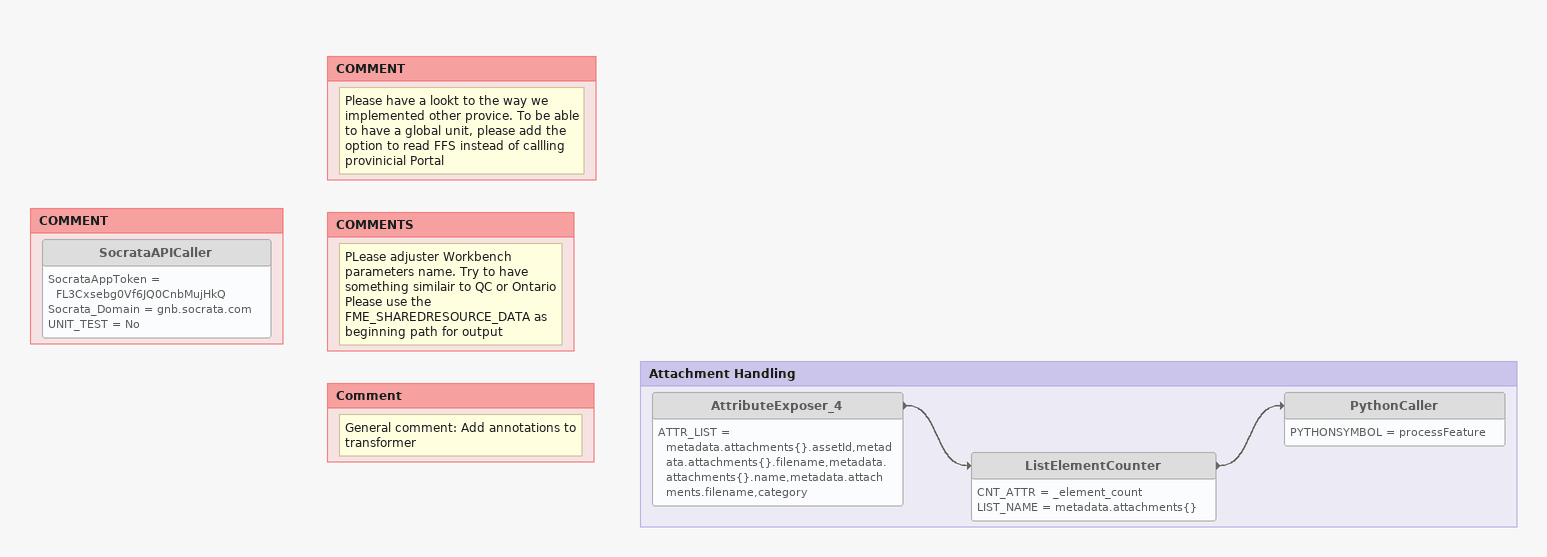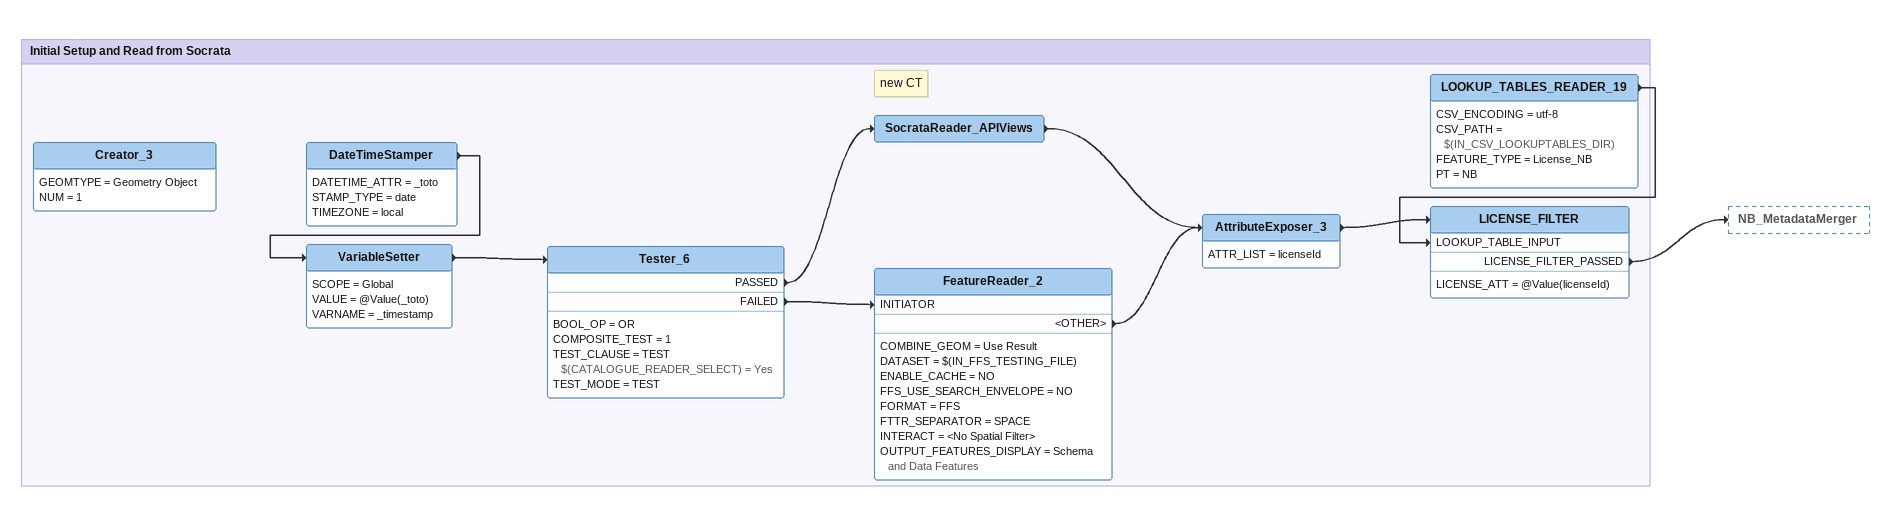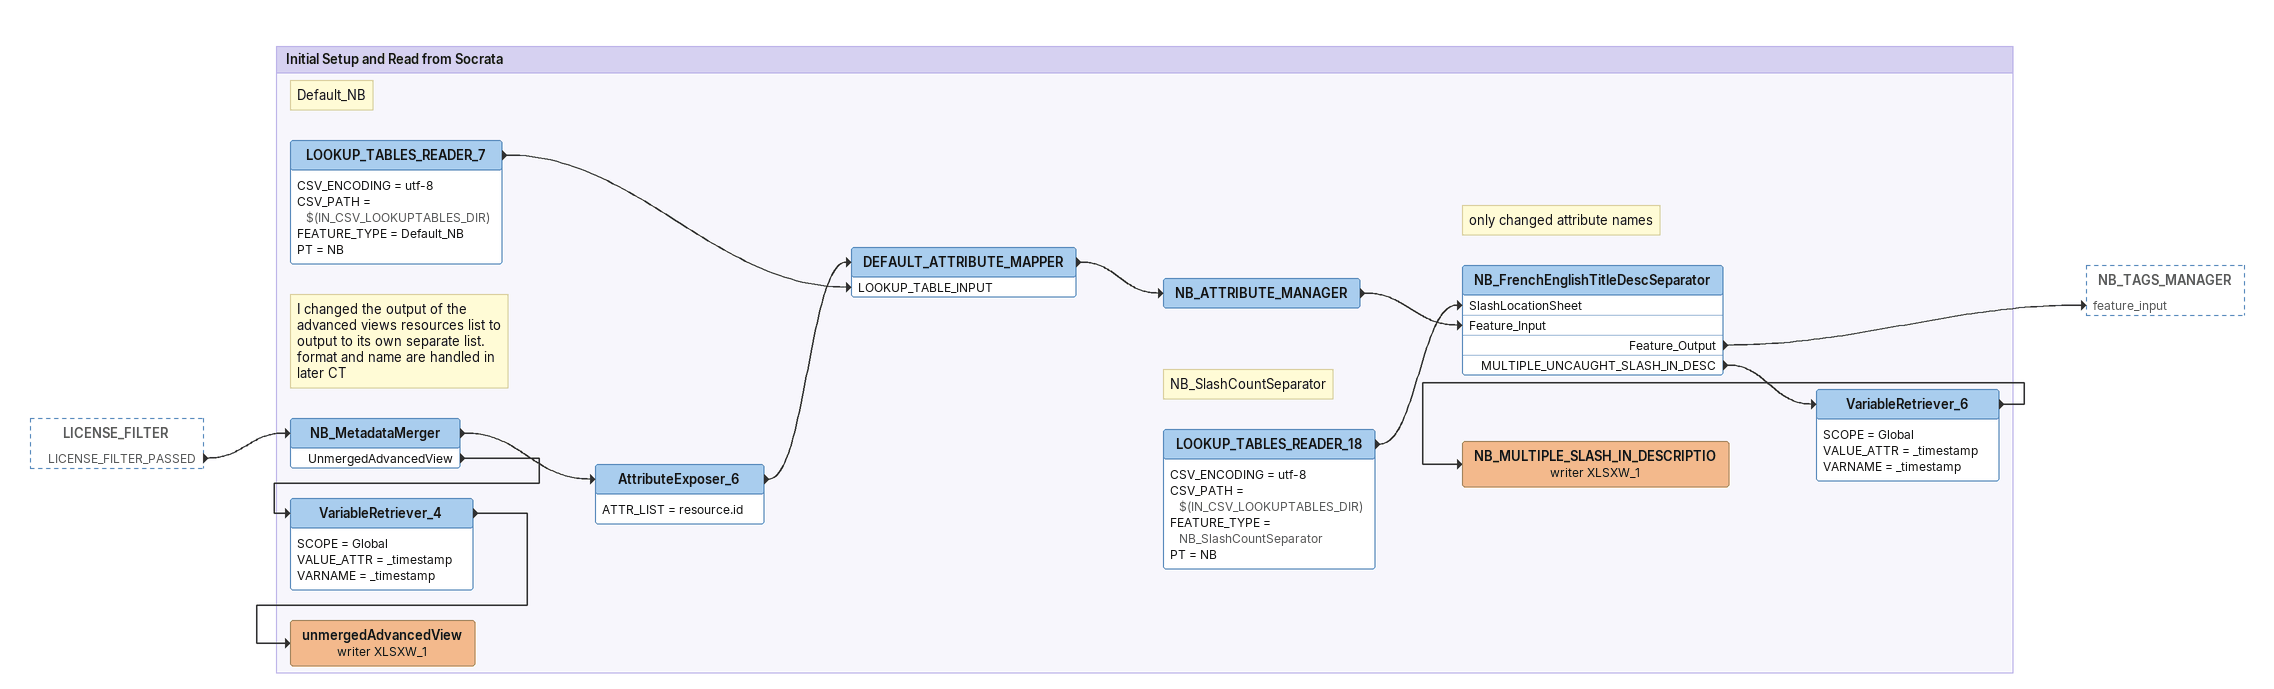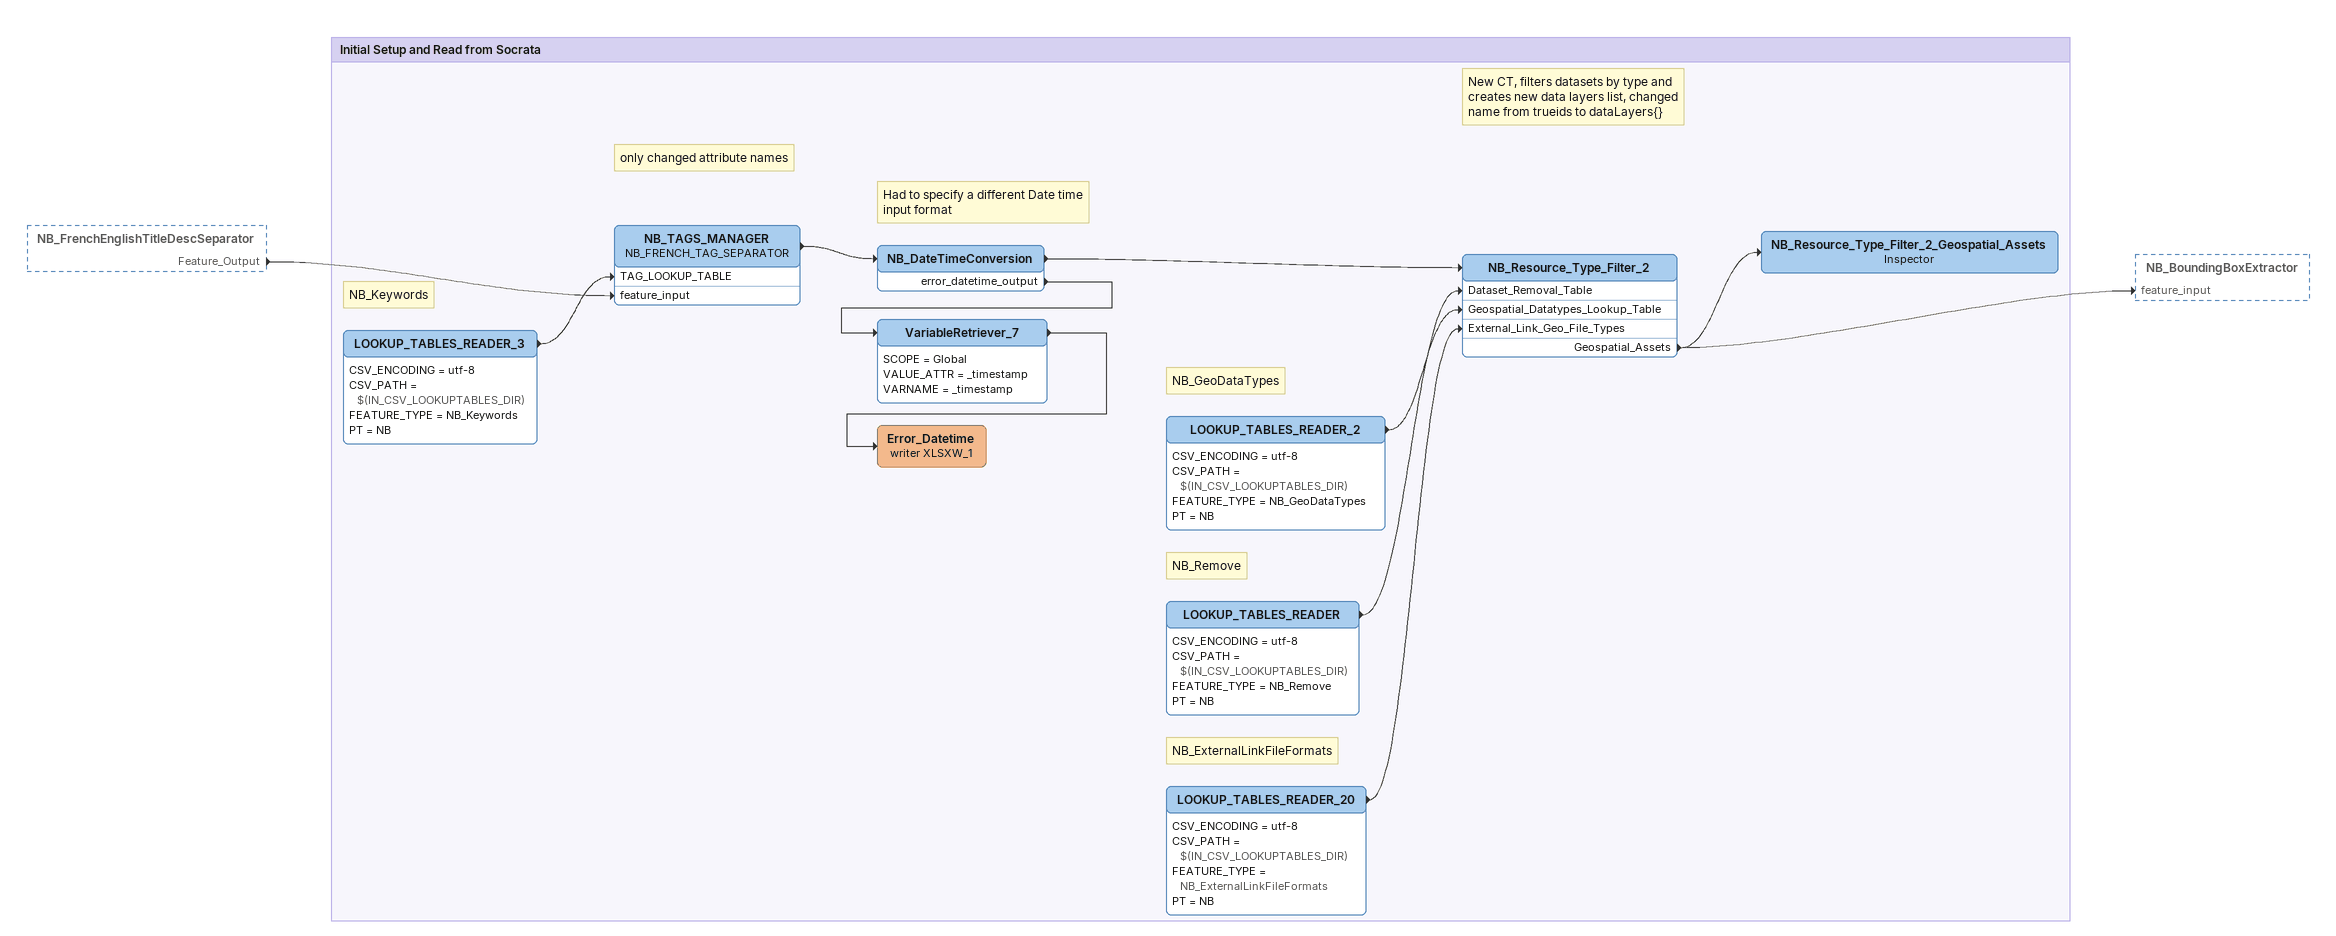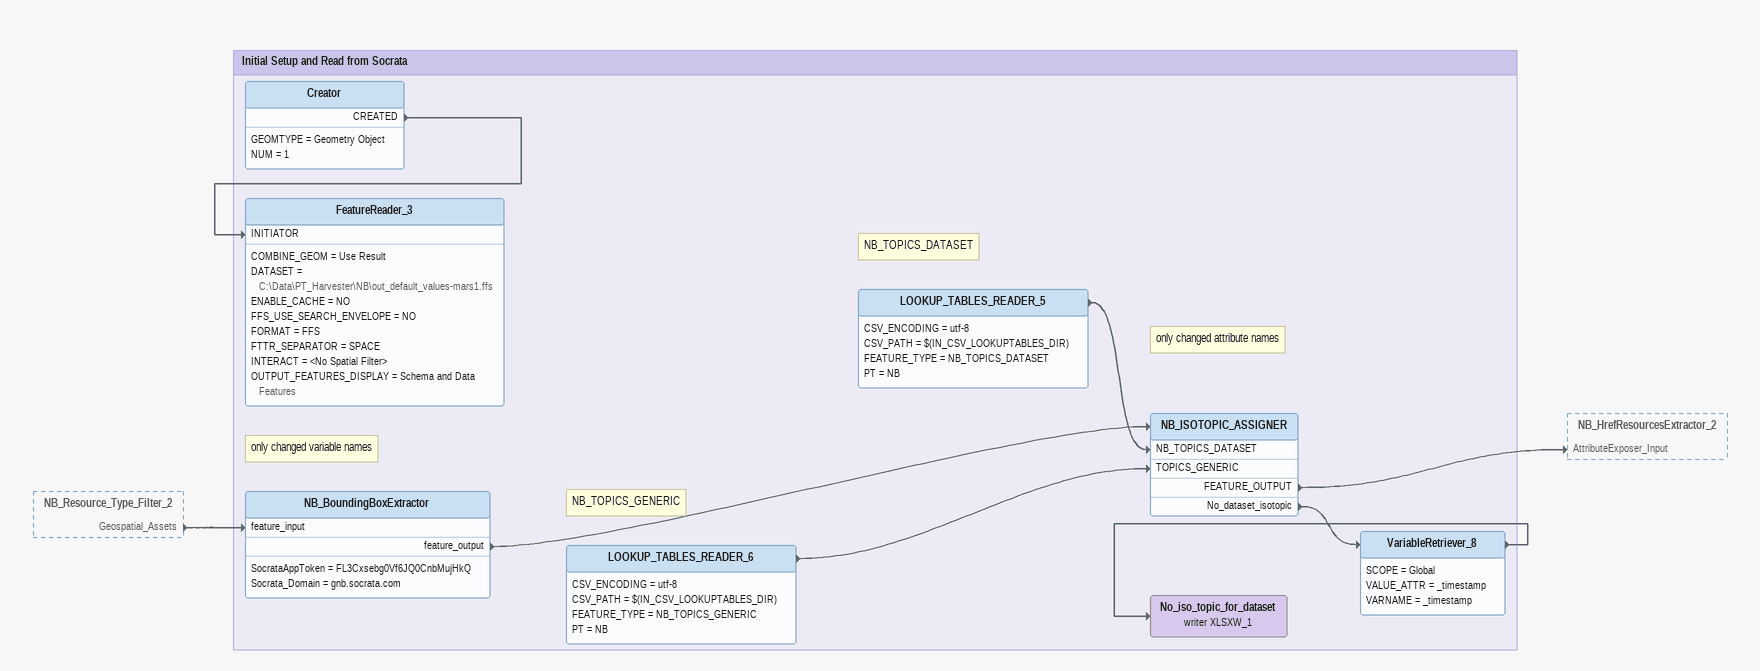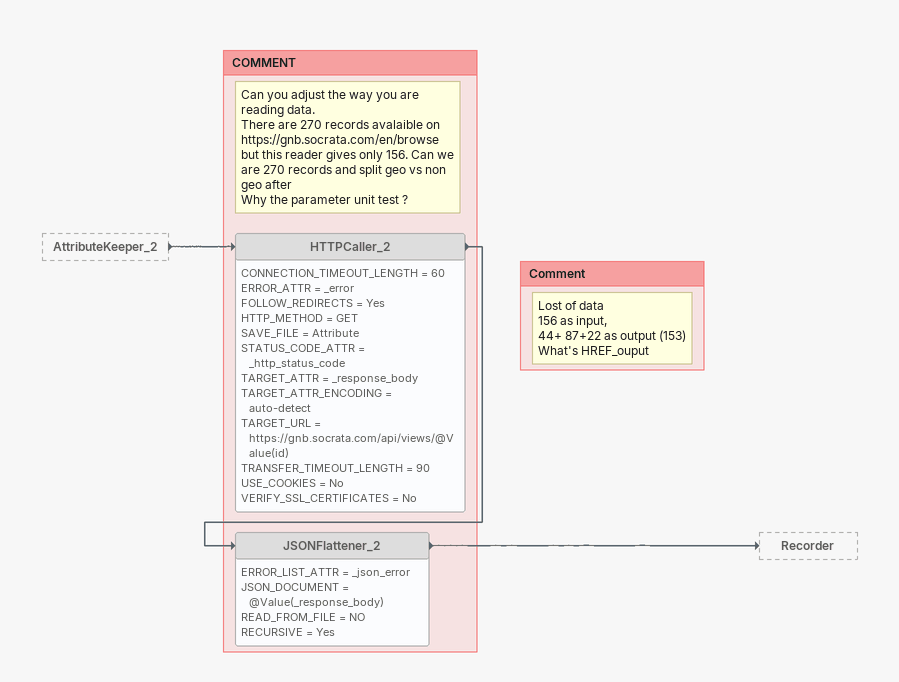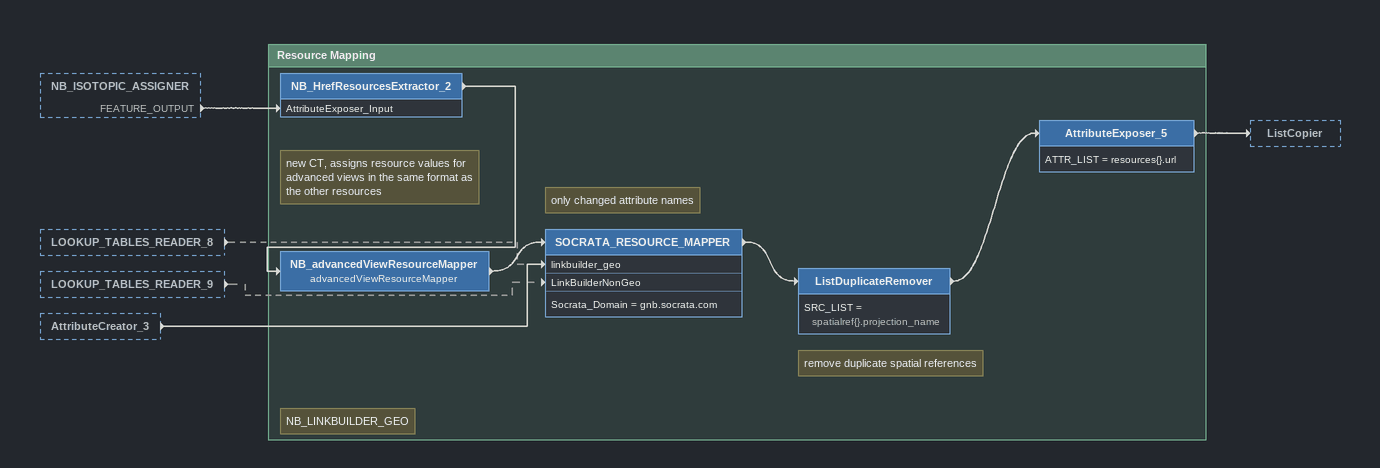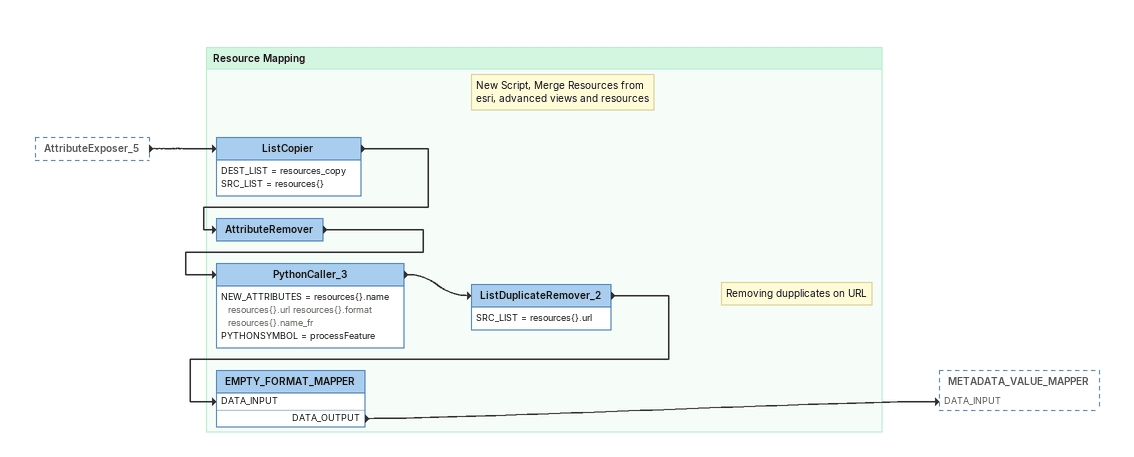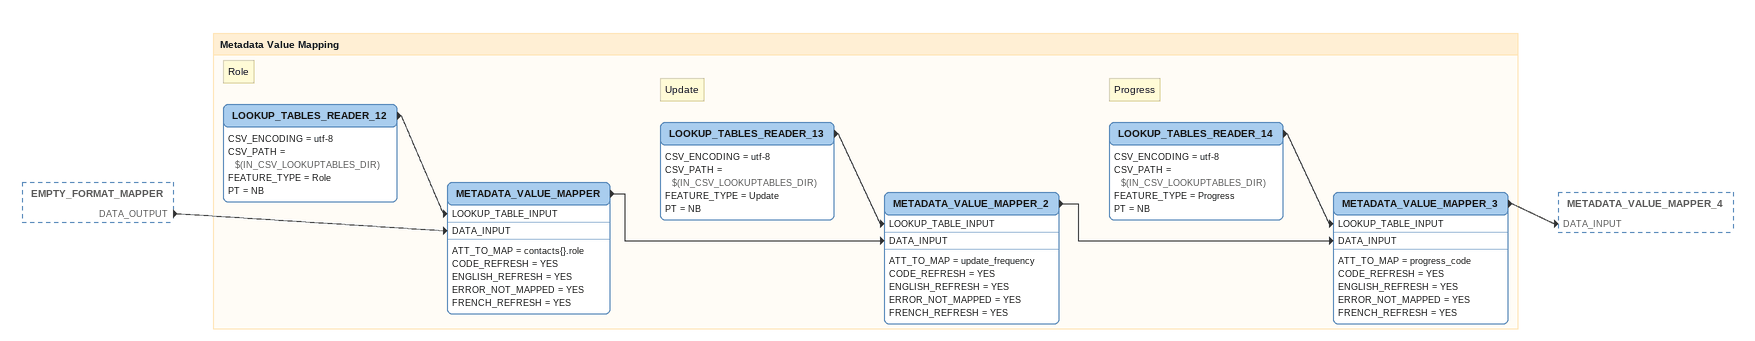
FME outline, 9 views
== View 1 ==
Bookmark: COMMENT
SocrataAPICaller [off]
    SocrataAppToken = FL3Cxsebg0Vf6JQ0CnbMujHkQ
    Socrata_Domain = gnb.socrata.com
    UNIT_TEST = No

Bookmark: Attachment Handling
AttributeExposer_4 [off]
    ATTR_LIST = metadata.attachments{}.assetId,metadata.attachments{}.filename,metadata.attachments{}.name,metadata.attachments.filename,category
    -> ListElementCounter
ListElementCounter [off]
    CNT_ATTR = _element_count
    LIST_NAME = metadata.attachments{}
    -> PythonCaller
PythonCaller [off]
    PYTHONSYMBOL = processFeature

Bookmark: COMMENT
Note: Please have a lookt to the way we implemented other provice. To be able to have a global unit, please add the option to read FFS instead of callling provinicial Portal

Bookmark: COMMENTS
Note: PLease adjuster Workbench parameters name. Try to have something similair to QC or Ontario / Please use the FME_SHAREDRESOURCE_DATA as beginning path for output

Bookmark: Comment
Note: General comment: Add annotations to transformer

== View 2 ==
Bookmark: Initial Setup and Read from Socrata
Creator_3
    GEOMTYPE = Geometry Object
    NUM = 1
DateTimeStamper
    DATETIME_ATTR = _toto
    STAMP_TYPE = date
    TIMEZONE = local
    -> VariableSetter
VariableSetter
    SCOPE = Global
    VALUE = @Value(_toto)
    VARNAME = _timestamp
    -> Tester_6
Tester_6
    BOOL_OP = OR
    COMPOSITE_TEST = 1
    TEST_CLAUSE = TEST $(CATALOGUE_READER_SELECT) = Yes
    TEST_MODE = TEST
    PASSED -> SocrataReader_APIViews
    FAILED -> FeatureReader_2 [INITIATOR]
Note: new CT
SocrataReader_APIViews
    -> AttributeExposer_3
FeatureReader_2
    COMBINE_GEOM = Use Result
    DATASET = $(IN_FFS_TESTING_FILE)
    ENABLE_CACHE = NO
    FFS_USE_SEARCH_ENVELOPE = NO
    FORMAT = FFS
    FTTR_SEPARATOR = SPACE
    INTERACT = <No Spatial Filter>
    OUTPUT_FEATURES_DISPLAY = Schema and Data Features
    <OTHER> -> AttributeExposer_3
AttributeExposer_3
    ATTR_LIST = licenseId
    -> LICENSE_FILTER
LOOKUP_TABLES_READER_19
    CSV_ENCODING = utf-8
    CSV_PATH = $(IN_CSV_LOOKUPTABLES_DIR)
    FEATURE_TYPE = License_NB
    PT = NB
    -> LICENSE_FILTER [LOOKUP_TABLE_INPUT]
LICENSE_FILTER
    LICENSE_ATT = @Value(licenseId)
    LICENSE_FILTER_PASSED -> NB_MetadataMerger

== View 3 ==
LICENSE_FILTER [outside]
    LICENSE_FILTER_PASSED -> NB_MetadataMerger

Bookmark: Initial Setup and Read from Socrata
Note: I changed the output of the advanced views resources list to output to its own separate list. format and name are handled in later CT
NB_MetadataMerger
    -> AttributeExposer_6
    UnmergedAdvancedView -> VariableRetriever_4
VariableRetriever_4
    SCOPE = Global
    VALUE_ATTR = _timestamp
    VARNAME = _timestamp
    -> unmergedAdvancedView (writer XLSXW_1)
unmergedAdvancedView (writer XLSXW_1)
AttributeExposer_6
    ATTR_LIST = resource.id
    -> DEFAULT_ATTRIBUTE_MAPPER
Note: Default_NB
LOOKUP_TABLES_READER_7
    CSV_ENCODING = utf-8
    CSV_PATH = $(IN_CSV_LOOKUPTABLES_DIR)
    FEATURE_TYPE = Default_NB
    PT = NB
    -> DEFAULT_ATTRIBUTE_MAPPER [LOOKUP_TABLE_INPUT]
DEFAULT_ATTRIBUTE_MAPPER
    -> NB_ATTRIBUTE_MANAGER
NB_ATTRIBUTE_MANAGER
    -> NB_FrenchEnglishTitleDescSeparator [Feature_Input]
Note: NB_SlashCountSeparator
LOOKUP_TABLES_READER_18
    CSV_ENCODING = utf-8
    CSV_PATH = $(IN_CSV_LOOKUPTABLES_DIR)
    FEATURE_TYPE = NB_SlashCountSeparator
    PT = NB
    -> NB_FrenchEnglishTitleDescSeparator [SlashLocationSheet]
Note: only changed attribute names
NB_FrenchEnglishTitleDescSeparator
    Feature_Output -> NB_TAGS_MANAGER [feature_input]
    MULTIPLE_UNCAUGHT_SLASH_IN_DESC -> VariableRetriever_6
VariableRetriever_6
    SCOPE = Global
    VALUE_ATTR = _timestamp
    VARNAME = _timestamp
    -> NB_MULTIPLE_SLASH_IN_DESCRIPTIO (writer XLSXW_1)
NB_MULTIPLE_SLASH_IN_DESCRIPTIO (writer XLSXW_1)

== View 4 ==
NB_FrenchEnglishTitleDescSeparator [outside]
    Feature_Output -> NB_TAGS_MANAGER [feature_input]

Bookmark: Initial Setup and Read from Socrata
Note: NB_Keywords
LOOKUP_TABLES_READER_3
    CSV_ENCODING = utf-8
    CSV_PATH = $(IN_CSV_LOOKUPTABLES_DIR)
    FEATURE_TYPE = NB_Keywords
    PT = NB
    -> NB_TAGS_MANAGER [TAG_LOOKUP_TABLE]
Note: only changed attribute names
NB_TAGS_MANAGER: NB_FRENCH_TAG_SEPARATOR
    -> NB_DateTimeConversion
Note: Had to specify a different Date time input format
NB_DateTimeConversion
    -> NB_Resource_Type_Filter_2
    error_datetime_output -> VariableRetriever_7
VariableRetriever_7
    SCOPE = Global
    VALUE_ATTR = _timestamp
    VARNAME = _timestamp
    -> Error_Datetime (writer XLSXW_1)
Error_Datetime (writer XLSXW_1)
Note: NB_GeoDataTypes
LOOKUP_TABLES_READER_2
    CSV_ENCODING = utf-8
    CSV_PATH = $(IN_CSV_LOOKUPTABLES_DIR)
    FEATURE_TYPE = NB_GeoDataTypes
    PT = NB
    -> NB_Resource_Type_Filter_2 [Geospatial_Datatypes_Lookup_Table]
Note: NB_Remove
LOOKUP_TABLES_READER
    CSV_ENCODING = utf-8
    CSV_PATH = $(IN_CSV_LOOKUPTABLES_DIR)
    FEATURE_TYPE = NB_Remove
    PT = NB
    -> NB_Resource_Type_Filter_2 [Dataset_Removal_Table]
Note: NB_ExternalLinkFileFormats
LOOKUP_TABLES_READER_20
    CSV_ENCODING = utf-8
    CSV_PATH = $(IN_CSV_LOOKUPTABLES_DIR)
    FEATURE_TYPE = NB_ExternalLinkFileFormats
    PT = NB
    -> NB_Resource_Type_Filter_2 [External_Link_Geo_File_Types]
Note: New CT, filters datasets by type and creates new data layers list, changed name from trueids to dataLayers{}
NB_Resource_Type_Filter_2
    Geospatial_Assets -> NB_Resource_Type_Filter_2_Geospatial_Assets
    Geospatial_Assets -> NB_BoundingBoxExtractor [feature_input]
NB_Resource_Type_Filter_2_Geospatial_Assets: Inspector

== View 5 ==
NB_Resource_Type_Filter_2 [outside]
    Geospatial_Assets -> NB_BoundingBoxExtractor [feature_input]

Bookmark: Initial Setup and Read from Socrata
Note: only changed variable names
NB_BoundingBoxExtractor
    SocrataAppToken = FL3Cxsebg0Vf6JQ0CnbMujHkQ
    Socrata_Domain = gnb.socrata.com
    feature_output -> NB_ISOTOPIC_ASSIGNER
Creator
    GEOMTYPE = Geometry Object
    NUM = 1
    CREATED -> FeatureReader_3 [INITIATOR]
FeatureReader_3
    COMBINE_GEOM = Use Result
    DATASET = C:\Data\PT_Harvester\NB\out_default_values-mars1.ffs
    ENABLE_CACHE = NO
    FFS_USE_SEARCH_ENVELOPE = NO
    FORMAT = FFS
    FTTR_SEPARATOR = SPACE
    INTERACT = <No Spatial Filter>
    OUTPUT_FEATURES_DISPLAY = Schema and Data Features
Note: NB_TOPICS_GENERIC
LOOKUP_TABLES_READER_6
    CSV_ENCODING = utf-8
    CSV_PATH = $(IN_CSV_LOOKUPTABLES_DIR)
    FEATURE_TYPE = NB_TOPICS_GENERIC
    PT = NB
    -> NB_ISOTOPIC_ASSIGNER [TOPICS_GENERIC]
Note: NB_TOPICS_DATASET
LOOKUP_TABLES_READER_5
    CSV_ENCODING = utf-8
    CSV_PATH = $(IN_CSV_LOOKUPTABLES_DIR)
    FEATURE_TYPE = NB_TOPICS_DATASET
    PT = NB
    -> NB_ISOTOPIC_ASSIGNER [NB_TOPICS_DATASET]
Note: only changed attribute names
NB_ISOTOPIC_ASSIGNER
    FEATURE_OUTPUT -> NB_HrefResourcesExtractor_2 [AttributeExposer_Input]
    No_dataset_isotopic -> VariableRetriever_8
VariableRetriever_8
    SCOPE = Global
    VALUE_ATTR = _timestamp
    VARNAME = _timestamp
    -> No_iso_topic_for_dataset (writer XLSXW_1)
No_iso_topic_for_dataset (writer XLSXW_1)

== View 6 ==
AttributeKeeper_2 [outside]
    -> HTTPCaller_2

Bookmark: COMMENT
Note: Can you adjust the way you are reading data. / There are 270 records avalaible on https://gnb.socrata.com/en/browse but this reader gives only 156. Can we are 270 records and split geo vs non geo after / Why the parameter unit test ?
HTTPCaller_2 [off]
    CONNECTION_TIMEOUT_LENGTH = 60
    ERROR_ATTR = _error
    FOLLOW_REDIRECTS = Yes
    HTTP_METHOD = GET
    SAVE_FILE = Attribute
    STATUS_CODE_ATTR = _http_status_code
    TARGET_ATTR = _response_body
    TARGET_ATTR_ENCODING = auto-detect
    TARGET_URL = https://gnb.socrata.com/api/views/@Value(id)
    TRANSFER_TIMEOUT_LENGTH = 90
    USE_COOKIES = No
    VERIFY_SSL_CERTIFICATES = No
    -> JSONFlattener_2
JSONFlattener_2 [off]
    ERROR_LIST_ATTR = _json_error
    JSON_DOCUMENT = @Value(_response_body)
    READ_FROM_FILE = NO
    RECURSIVE = Yes
    -> Recorder

Bookmark: Comment
Note: Lost of data / 156 as input, / 44+ 87+22 as output (153) / What's HREF_ouput

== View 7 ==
NB_ISOTOPIC_ASSIGNER [outside]
    FEATURE_OUTPUT -> NB_HrefResourcesExtractor_2 [AttributeExposer_Input]
LOOKUP_TABLES_READER_8 [outside]
    -> SOCRATA_RESOURCE_MAPPER [linkbuilder_geo] [off]
LOOKUP_TABLES_READER_9 [outside]
    -> SOCRATA_RESOURCE_MAPPER [LinkBuilderNonGeo] [off]
AttributeCreator_3 [outside]
    -> SOCRATA_RESOURCE_MAPPER [linkbuilder_geo]

Bookmark: Resource Mapping
NB_HrefResourcesExtractor_2
    -> NB_advancedViewResourceMapper
Note: new CT, assigns resource values for advanced views in the same format as the other resources
Note: NB_LINKBUILDER_GEO
NB_advancedViewResourceMapper: advancedViewResourceMapper
    -> SOCRATA_RESOURCE_MAPPER
Note: only changed attribute names
SOCRATA_RESOURCE_MAPPER
    Socrata_Domain = gnb.socrata.com
    -> ListDuplicateRemover
Note: remove duplicate spatial references
ListDuplicateRemover
    SRC_LIST = spatialref{}.projection_name
    -> AttributeExposer_5
AttributeExposer_5
    ATTR_LIST = resources{}.url
    -> ListCopier

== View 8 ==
AttributeExposer_5 [outside]
    -> ListCopier

Bookmark: Resource Mapping
ListCopier
    DEST_LIST = resources_copy
    SRC_LIST = resources{}
    -> AttributeRemover
AttributeRemover
    -> PythonCaller_3
Note: New Script, Merge Resources from esri, advanced views and resources
PythonCaller_3
    NEW_ATTRIBUTES = resources{}.name resources{}.url resources{}.format resources{}.name_fr
    PYTHONSYMBOL = processFeature
    -> ListDuplicateRemover_2
Note: Removing dupplicates on URL
ListDuplicateRemover_2
    SRC_LIST = resources{}.url
    -> EMPTY_FORMAT_MAPPER [DATA_INPUT]
EMPTY_FORMAT_MAPPER
    DATA_OUTPUT -> METADATA_VALUE_MAPPER [DATA_INPUT]

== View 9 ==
EMPTY_FORMAT_MAPPER [outside]
    DATA_OUTPUT -> METADATA_VALUE_MAPPER [DATA_INPUT]

Bookmark: Metadata Value Mapping
Note: Role
LOOKUP_TABLES_READER_12
    CSV_ENCODING = utf-8
    CSV_PATH = $(IN_CSV_LOOKUPTABLES_DIR)
    FEATURE_TYPE = Role
    PT = NB
    -> METADATA_VALUE_MAPPER [LOOKUP_TABLE_INPUT]
METADATA_VALUE_MAPPER
    ATT_TO_MAP = contacts{}.role
    CODE_REFRESH = YES
    ENGLISH_REFRESH = YES
    ERROR_NOT_MAPPED = YES
    FRENCH_REFRESH = YES
    -> METADATA_VALUE_MAPPER_2 [DATA_INPUT]
Note: Update
LOOKUP_TABLES_READER_13
    CSV_ENCODING = utf-8
    CSV_PATH = $(IN_CSV_LOOKUPTABLES_DIR)
    FEATURE_TYPE = Update
    PT = NB
    -> METADATA_VALUE_MAPPER_2 [LOOKUP_TABLE_INPUT]
METADATA_VALUE_MAPPER_2
    ATT_TO_MAP = update_frequency
    CODE_REFRESH = YES
    ENGLISH_REFRESH = YES
    ERROR_NOT_MAPPED = YES
    FRENCH_REFRESH = YES
    -> METADATA_VALUE_MAPPER_3 [DATA_INPUT]
Note: Progress
LOOKUP_TABLES_READER_14
    CSV_ENCODING = utf-8
    CSV_PATH = $(IN_CSV_LOOKUPTABLES_DIR)
    FEATURE_TYPE = Progress
    PT = NB
    -> METADATA_VALUE_MAPPER_3 [LOOKUP_TABLE_INPUT]
METADATA_VALUE_MAPPER_3
    ATT_TO_MAP = progress_code
    CODE_REFRESH = YES
    ENGLISH_REFRESH = YES
    ERROR_NOT_MAPPED = YES
    FRENCH_REFRESH = YES
    -> METADATA_VALUE_MAPPER_4 [DATA_INPUT]
